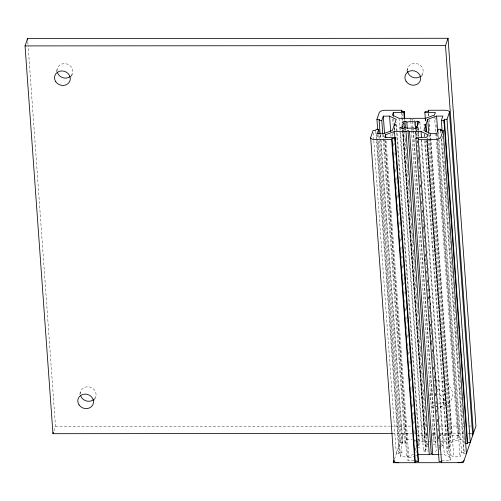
<?xml version="1.0" encoding="UTF-8"?>
<svg xmlns="http://www.w3.org/2000/svg" width="501" height="501" viewBox="0 0 501 501"><rect width="100%" height="100%" fill="white"/><g stroke="black" fill="none" stroke-linecap="round" stroke-linejoin="round"><path stroke-width="0.38" stroke-dasharray="2.5 1.88" d="M444.744 394.231C446.272 397.143 444.756 400.161 443.798 402.973M445.339 397.756L444.663 400.33A7.985 7.183 19.1 0 1 438.093 403.975M56.187 71.931L57.202 69M71.43 76.415L72.701 72.751M53.976 430.766L55.498 426.376L28.206 47.169M79.697 394.356L80.461 392.158M94.439 400.305L95.96 395.909M406.812 70.935L407.576 68.737M421.554 76.885L423.076 72.495M394.437 459.154L403.336 433.44M373.809 140.637L396.341 453.649L398.971 453.643L399.372 452.472L376.282 131.657M385.05 140.33L406.568 439.289L405.046 443.686L402.416 443.686L402.823 442.515L380.967 138.871M413.575 454.369L406.762 456.862L400.481 456.862L402.002 452.472L379.138 134.775M413.976 460.513L407.971 460.519L408.885 457.895L386.014 140.199M415.855 452.935L416.569 450.869M418.272 445.959L419.462 442.515L396.429 122.476M427.485 434.517L424.685 434.517L425.061 433.421L403.205 129.778M424.629 435.62L423.107 440.01L426.971 440.01M444.775 435.601L445.283 434.135L440.611 434.142M427.159 137.881L448.508 434.505L448.126 435.601L426.89 140.543M450.906 435.601L449.384 439.991L438.563 439.997M448.508 434.505L451.313 434.499L451.689 433.403L430.171 134.443M438.475 131.613L461.565 452.428L460.043 456.818L453.762 456.824L447.149 453.599L448.821 448.777L426.627 140.449M425.186 140.499L447.318 448.044L449.328 447.312L450.994 442.489L429.138 138.846M441.757 460.494L450.017 460.488L450.925 457.864L427.666 134.706M439.646 441.462L448.877 441.456L457.732 438.218L458.64 435.594L437.285 138.977M466.418 453.593L463.788 453.599L464.195 452.422L441.55 137.856M404.558 130.968L427.046 446.416A7.985 3.25 -4.1 0 0 425.906 449.71L423.495 450.743L400.456 130.705M439.565 449.698L439.014 445.113M402.704 130.811L425.349 445.383L428.186 444.349M411.471 130.799L433.835 441.469L435.331 442.195L437.342 441.462M408.885 457.895L415.01 455.653M415.692 455.403L417.734 454.657M423.495 450.743L425.612 451.777L428.173 450.837M441.199 446.072L443.116 445.37L421.147 140.167M450.994 442.489L459.849 439.252L464.734 439.245M55.498 426.376L389.985 426.126M390.767 426.126L411.083 426.113M417.339 426.107L426.714 426.1M431.405 426.094L436.095 426.094M440.003 426.088L463.444 426.075M468.917 426.069L471.259 426.069M392.389 433.446L415.329 433.428M415.799 433.428L426.695 433.421M432.15 433.415L436.039 433.415M439.934 433.409L464.414 433.39M467.965 433.39L471.854 433.384M432.044 434.148L436.715 434.148M416.594 435.626L427.102 435.613M432.319 435.613L436.208 435.607M438.544 435.607L458.64 435.594M406.568 439.289L412.148 439.289M432.382 440.003L437.793 439.997M417.671 439.214L422.299 441.475L426.915 441.475M427.685 441.469L429.99 441.469M402.823 442.515L400.193 442.515L378.449 140.437M399.372 452.472L402.002 452.472M461.565 452.428L464.195 452.422M439.696 454.639L444.312 454.639L450.925 457.864M414.728 460.513L416.982 460.513M441.531 444.594L443.116 445.37M447.318 448.044L448.821 448.777M414.834 440.254L416.156 440.899M416.819 441.224L419.462 442.515M425.349 445.383L427.259 446.316M417.79 447.337L419.293 448.063L396.028 124.906M445.189 395.64L444.137 393.06A7.985 7.183 19.1 0 0 437.047 389.434M443.21 120.772L443.372 123.114M442.471 136.097L442.752 139.998M442.978 143.117L443.372 148.584M443.598 151.703L443.986 157.17M444.268 161.071L444.663 166.539M444.719 167.315L445.283 175.125M445.508 178.243L445.896 183.71M446.122 186.829L446.516 192.296M446.573 193.079L447.136 200.882M447.193 201.665L447.756 209.468M447.975 212.593L448.37 218.054M448.652 221.956L449.046 227.423M449.103 228.199L449.666 236.009M449.723 236.785L450.28 244.594M450.505 247.713L450.9 253.18M451.125 256.305L451.52 261.766M451.576 262.549L452.134 270.352M452.19 271.135L452.754 278.938M452.979 282.063L453.43 288.307M453.655 291.425L454.044 296.893M454.1 297.675L454.664 305.478M454.72 306.261L455.284 314.064M455.509 317.189L455.897 322.65M456.123 325.775L456.517 331.236M456.574 332.019L457.137 339.822M457.363 342.947L457.814 349.191M458.033 352.316L458.428 357.777M458.653 360.902L459.048 366.363M459.104 367.145L459.667 374.948M459.724 375.731L460.281 383.534M460.507 386.659L460.901 392.12M460.958 392.903L461.521 400.706M461.747 403.831L462.191 410.075M462.248 410.858L462.811 418.661M463.037 421.786L463.431 427.247M463.657 430.372L464.045 435.832M464.101 436.615L464.609 443.642M441.043 130.83L441.156 132.389M440.529 130.442L440.811 134.343M441.087 138.245L463.788 453.599M437.824 133.266L438.162 137.95M438.218 138.733L459.849 439.252M435.77 117.898L435.883 119.457M436.277 124.924L436.503 128.049M436.953 134.293L437.229 138.195M436.784 133.661L460.043 456.818M434.524 115.844L457.732 438.218M430.503 133.667L453.762 456.824M428.656 113.364L428.825 115.706M429.106 119.614L430.115 133.661M428.217 113.683L428.386 116.025M429.006 124.611L429.175 126.953M429.733 134.756L451.313 434.499M428.806 134.162L429.081 138.063M425.806 119.15L425.919 120.71M425.618 118.299L425.844 121.424M427.19 140.155L449.328 447.312M426.984 140.455L450.017 460.488M425.318 118.687L425.543 121.812M424.735 134.255L424.904 136.598M424.172 134.343L424.341 136.685M424.616 140.587L447.149 453.599M421.673 140.067L444.312 454.639M419.857 122.213L420.42 130.022M418.247 128.206L418.861 136.792M419.587 146.674L419.706 148.503M420.201 155.26L420.32 157.089M420.821 163.846L420.94 165.674M421.441 172.438L421.56 174.26M422.067 181.287L422.237 183.623M422.731 190.386L422.85 192.215M423.351 198.972L423.464 200.538M423.965 207.558L424.09 209.387M424.585 216.15L424.704 217.973M425.205 224.736L425.374 227.078M425.831 233.585L425.944 235.144M426.495 242.684L426.614 244.513M427.115 251.27L427.234 253.099M427.729 259.862L427.854 261.685M428.349 268.448L428.468 270.271M428.969 277.034L429.088 278.857M429.589 285.62L429.708 287.442M431.499 312.161L431.618 313.983M432.112 320.746L432.231 322.569M432.732 329.332L432.902 331.675M433.352 337.918L433.471 339.741M433.966 346.504L434.091 348.327M434.592 355.353L434.705 356.912M435.263 364.459L435.382 366.281M436.496 381.63L436.615 383.453M437.116 390.216L437.235 392.039M437.73 398.802L437.843 400.362M438.35 407.388L438.469 409.211M438.976 416.237L439.145 418.579M439.64 425.343L439.765 427.165M440.26 433.929L440.379 435.751M440.88 442.515L440.999 444.337M418.003 127.567L418.172 129.909M418.229 130.692L418.623 136.153M417.69 128.613L417.803 130.172M417.859 130.955L418.254 136.416M416.638 128.87L417.201 136.673M417.483 140.574L417.709 143.699M418.16 149.943L418.329 152.285M418.717 157.752L418.942 160.871M419.337 166.338L419.562 169.457M420.013 175.701L420.239 178.826M420.683 185.069L420.853 187.412M421.247 192.879L421.473 195.997M421.867 201.465L422.092 204.583M422.487 210.051L422.706 213.169M423.157 219.413L423.326 221.755M423.721 227.222L423.946 230.341M424.341 235.808L424.616 239.71M425.011 245.177L425.236 248.296M425.687 254.539L425.856 256.881M426.251 262.349L426.476 265.467M426.865 270.935L427.09 274.053M427.541 280.303L427.71 282.639M428.161 288.889L428.33 291.231M428.718 296.692L429 300.594M429.395 306.061L429.62 309.18M430.015 314.647L430.24 317.766M430.685 324.009L430.854 326.351M431.248 331.819L431.474 334.937M431.868 340.404L431.981 341.964M432.545 349.773L432.764 352.892M433.102 357.576L433.384 361.478M433.778 366.945L434.004 370.064M434.398 375.531L434.618 378.65M435.068 384.9L435.237 387.242M435.688 393.485L435.857 395.828M436.252 401.288L436.477 404.413M436.866 409.874L437.148 413.776M437.542 419.243L437.768 422.362M438.218 428.612L438.388 430.954M438.776 436.415L439.001 439.54M439.396 445.001L439.621 448.126M416.318 129.759L416.819 136.786M417.101 140.687L417.552 146.931M417.778 150.056L418.172 155.517M418.229 156.299L418.73 163.326M418.955 166.445L419.35 171.912M419.575 175.031L420.026 181.274M420.251 184.399L420.583 189.084M420.865 192.985L421.203 197.67M421.485 201.571L421.88 207.038M422.105 210.157L422.55 216.401M422.775 219.526L423.17 224.987M423.226 225.769L423.733 232.796M423.959 235.915L424.353 241.382M424.629 245.283L425.023 250.75M425.249 253.869L425.587 258.554M425.869 262.455L426.263 267.922M426.483 271.041L426.877 276.508M427.102 279.627L427.553 285.877M427.779 288.996L428.117 293.68M428.342 296.805L428.731 302.266M429.013 306.167L429.407 311.635M429.633 314.753L430.027 320.22M430.309 324.122L430.584 328.023M430.866 331.925L431.092 335.05M431.486 340.517L431.599 342.077M431.655 342.853L431.881 345.978M432.106 349.103L432.551 355.347M432.607 356.123L433.115 363.15M433.396 367.051L433.734 371.736M434.016 375.637L434.411 381.104M434.63 384.229L435.081 390.473M435.306 393.592L435.645 398.276M435.87 401.401L436.265 406.862M436.484 409.987L436.878 415.448M437.16 419.35L437.555 424.817M437.836 428.718L438.118 432.62M438.4 436.528L438.732 441.206M415.911 132.264L416.193 136.166M415.166 128.607L415.279 130.166M415.335 130.949L415.73 136.41M414.189 119.871L414.358 122.213M414.415 122.989L414.584 125.331M415.091 132.358L415.373 136.259M413.256 127.674L413.425 130.016M413.482 130.799L436.258 450.906A7.985 3.25 -4.1 0 1 434.242 451.238M412.072 119.038L412.185 120.603M412.242 121.38L412.636 126.847M412.692 127.63L412.862 129.966M412.918 130.748L435.331 442.195M410.576 118.311L410.745 120.653M410.801 121.43L411.196 126.897M411.252 127.674L411.415 130.016M405.484 128.995L405.597 130.554M404.294 118.706L404.407 120.265M405.021 128.851L405.134 130.41M405.697 138.22L405.81 140.167M406.317 146.806L406.43 148.753M406.875 155.003L407.044 157.345M407.551 163.977L407.664 165.931M408.171 172.563L408.34 175.294M408.728 180.761L408.954 183.88M409.405 189.735L409.574 192.465M410.081 199.104L410.194 201.058M410.701 207.69L410.807 209.643M411.258 215.887L411.427 218.229M411.878 224.473L412.047 226.815M412.555 233.447L412.718 236.178M413.168 242.033L413.338 244.764M413.732 250.231L413.958 253.356M414.408 259.599L414.571 261.942M415.078 268.574L415.191 270.527M415.698 277.159L415.811 279.113M416.262 285.357L416.481 288.476M416.938 294.331L417.101 297.068M417.552 302.917L417.721 305.654M418.172 311.503L418.341 314.24M418.786 320.483L418.955 322.826M419.406 329.069L419.575 331.411M420.082 338.043L420.195 339.997M420.702 346.629L420.865 349.366M421.26 354.827L421.485 357.952M421.936 363.801L422.105 366.538M422.612 373.17L422.719 375.124M423.226 381.756L423.339 383.71M423.79 389.953L423.959 392.296M424.403 398.539L424.572 400.881M425.08 407.513L425.249 410.25M425.7 416.099L425.869 418.836M426.263 424.297L426.483 427.422M426.933 433.666L427.102 436.008M427.61 443.034L427.722 444.594M404.395 128.625L404.507 130.185M402.027 113.389L402.591 121.192M403.017 129.772L426.05 449.804M401.476 112.143L401.815 116.827M401.871 117.603L402.096 120.728M402.829 130.874L424.685 434.517M402.416 129.659L425.612 451.777M400.23 127.58L400.399 129.922M399.04 118.317L399.598 126.127M399.654 126.903L399.879 130.028M399.936 130.805L422.299 441.475M394.7 126.521L394.982 130.423M393.78 118.712L394.005 121.831M394.456 128.074L394.625 130.417M394.249 128.763L394.362 130.323M392.703 118.994L393.153 125.237M393.604 131.481L393.886 135.389M394.444 143.192L394.556 144.751M396.917 177.536L397.03 179.101M399.447 212.662L399.56 214.221M401.301 238.42L401.414 239.985M401.921 247.006L402.034 248.571M402.591 256.374L402.704 257.934M404.445 282.132L404.558 283.698M406.298 307.896L406.411 309.455M406.975 317.258L407.088 318.824M409.449 351.608L409.561 353.167M411.979 386.734L412.091 388.294M413.832 412.492L413.945 414.051M414.446 421.078L414.559 422.637M392.577 133.585L392.803 136.71M393.31 143.737L393.535 146.856M393.93 152.323L394.155 155.442M394.544 160.909L394.713 163.251M395.164 169.495L395.333 171.837M395.784 178.08L396.066 181.982M396.397 186.666L396.679 190.568M397.017 195.252L397.243 198.371M397.694 204.621L397.863 206.963M398.308 213.207L398.533 216.326M398.928 221.793L399.153 224.911M399.547 230.379L399.717 232.721M400.167 238.964L400.387 242.083M400.781 247.55L401.063 251.452M401.401 256.136L401.683 260.038M402.078 265.505L402.24 267.847M402.691 274.091L402.86 276.433M403.311 282.677L403.537 285.795M403.931 291.263L404.1 293.605M404.545 299.849L404.77 302.973M405.165 308.434L405.39 311.559M405.785 317.02L406.067 320.922M406.455 326.389L406.68 329.508M407.075 334.975L407.244 337.317M407.695 343.561L407.92 346.686M408.309 352.147L408.591 356.048M408.929 360.733L409.211 364.634M409.549 369.318L409.774 372.443M410.219 378.687L410.388 381.029M410.839 387.273L411.064 390.398M411.459 395.859L411.684 398.984M412.079 404.445L412.242 406.787M412.692 413.031L412.918 416.156M413.312 421.617L413.594 425.518M413.932 430.202L414.208 434.11M414.603 439.571L414.772 441.913M415.223 448.157L415.448 451.282M390.88 134.08L391.049 136.422M384.937 140.48L407.971 460.519M383.559 134.481L406.762 456.862M382.795 134.575L405.046 443.686M380.685 134.969L380.91 138.088M380.165 134.581L402.416 443.686M378.061 134.969L378.393 139.654M377.278 134.487L400.481 456.862M375.763 131.268L376.383 139.854M376.439 140.637L398.971 453.643M373.251 132.828L373.752 139.854M27.812 41.708L28.15 46.386M435.526 393.824A7.985 7.183 19.1 0 1 443.798 400.142A7.985 7.183 19.1 0 1 438.594 408.115M433.847 407.933A7.985 7.183 19.1 0 1 430.847 406.242M430.108 395.959A7.985 7.183 19.1 0 1 433.503 394.074M80.329 394.036A7.985 7.183 19.1 0 1 90.418 387.198A7.985 7.183 19.1 0 1 94.583 398.702M57.064 70.879A7.985 7.183 19.1 0 1 67.153 64.04A7.985 7.183 19.1 0 1 71.324 75.545M407.445 70.622A7.985 7.183 19.1 0 1 417.859 63.896A7.985 7.183 19.1 0 1 421.272 75.751M437.655 380.848A14.191 12.769 19.1 0 1 452.603 395.452A14.191 12.769 19.1 0 1 435.857 406.261M435.144 406.073A14.191 12.769 19.1 0 1 430.491 403.825M429.044 383.735A14.191 12.769 19.1 0 1 432.031 381.969M434.085 403.004A7.985 7.183 19.1 0 1 433.177 390.411M433.058 444.813A7.985 3.25 -4.1 0 1 438.237 445.201M402.579 435.632A5.323 2.167 -4.1 0 1 408.597 433.434M470.113 433.553A5.323 2.167 -4.1 0 1 471.654 434.029"/><path stroke-width="0.75" d="M392.389 433.446L52.962 433.697L25.05 45.91L27.586 38.583L448.038 38.276L475.95 426.063L463.275 462.673L393.197 462.724L393.955 460.532A5.323 2.167 -4.1 0 0 398.452 462.724M52.962 433.697L53.469 432.231M377.666 129.508L376.934 119.357L379.32 112.474A5.323 2.167 -4.1 0 1 385.332 110.276L401.802 110.264L401.915 111.823M380.109 133.798L379.157 120.528L379.564 119.357L376.934 119.357M441.932 461.59L439.127 461.596L415.868 138.439L416.243 137.337L426.758 137.33L427.666 134.706L421.053 131.475L409.517 131.487L408.014 130.755L406.01 131.487L394.475 131.5L385.62 134.738L384.712 137.362L395.226 137.355L394.844 138.451L392.039 138.451L391.657 139.554L375.193 139.566A5.323 2.167 -4.1 0 1 370.696 137.374L373.082 130.492L375.706 130.485L376.113 129.314L378.743 129.314L377.222 133.704L383.503 133.704L392.352 130.467L394.024 125.645L396.028 124.906L394.531 124.179L396.203 119.357L389.59 116.132L383.303 116.132L381.787 120.528L382.739 133.798M401.802 110.264L401.42 111.36L404.226 111.36L403.844 112.456L393.335 112.468L392.421 115.092L399.04 118.317L410.576 118.311L412.072 119.038L414.077 118.305L425.618 118.299L434.467 115.061L435.375 112.437L424.867 112.443L425.318 118.687M471.854 433.384L473.414 433.384L445.502 45.597L448.038 38.276M424.867 112.443L425.249 111.347L428.048 111.341L428.43 110.245L444.901 110.233A5.323 2.167 -4.1 0 1 449.391 112.424L447.011 119.307L470.27 442.464L467.64 442.464L467.239 443.635L465.924 443.642M441.55 462.692L418.291 139.535L418.667 138.433L415.868 138.439M442.076 130.629L441.35 120.484L442.871 116.088L436.59 116.094L427.735 119.332L426.063 124.154L424.059 124.887L425.556 125.619L423.89 130.442L430.503 133.667L436.784 133.661L438.306 129.271L440.936 129.264L441.043 130.83M440.936 129.264L440.529 130.442L443.153 130.435L466.418 453.593M467.239 443.635L443.974 120.478L444.381 119.307L447.011 119.307M443.153 130.435L440.774 137.318A5.323 2.167 -4.1 0 1 434.755 139.522L418.291 139.535M392.039 138.451L415.304 461.609L414.922 462.711L391.657 139.554M415.304 461.609L418.103 461.609L418.485 460.513L395.226 137.355M404.338 127.843L403.787 123.259A7.985 3.25 -4.1 0 0 402.647 126.553L402.961 128.989M416.206 128.2L416.3 126.54A7.985 3.25 -4.1 0 0 417.446 123.246L419.857 122.213L417.74 121.179L414.972 122.044A7.985 3.25 -4.1 0 0 407.094 122.05L404.921 121.192L402.09 122.225L404 123.158M402.791 126.647L400.23 127.58L402.353 128.619L405.115 127.755A7.985 3.25 -4.1 0 0 412.999 127.749L415.166 128.607L418.003 127.567L416.093 126.634M417.565 452.315L417.734 454.657L429.269 454.645L431.28 453.912L432.776 454.645L438.926 454.639M25.05 45.91L445.502 45.597M379.157 120.528L381.787 120.528M441.35 120.484L443.974 120.478M449.41 111.855L472.675 435.012M444.381 119.307L467.64 442.464M436.59 116.094L437.711 131.707M428.43 110.245L428.543 111.804M427.735 119.332L428.75 133.385M426.063 124.154L426.627 131.957M425.556 125.619L426.007 131.863M421.053 131.475L421.504 137.725M417.74 121.179L417.909 123.522M429.514 289.083L429.626 290.649M430.021 296.11L430.134 297.669M430.522 303.136L430.635 304.696M435.526 372.606L435.638 374.166M436.033 379.633L436.139 381.192M436.534 386.659L436.647 388.219M417.302 123.152L417.521 126.271M415.179 122.112L415.63 128.362M425.011 259.105L425.124 260.67M429.507 321.554L429.62 323.114M430.015 328.581L430.121 330.14M430.516 335.601L430.628 337.167M431.023 342.628L431.136 344.187M409.517 131.487L432.776 454.645M408.014 130.755L431.28 453.912M406.837 122.119L407.282 128.369M406.01 131.487L429.269 454.645M404.226 111.36L404.733 118.386M404.921 121.192L405.428 128.212M403.844 112.456L404.294 118.706M394.531 124.179L394.644 125.738M393.335 112.468L393.611 116.37M394.475 131.5L394.926 137.744M395.038 139.303L395.201 141.645M395.539 146.33L395.709 148.672M396.047 153.356L396.216 155.698M396.554 160.376L396.723 162.719M397.061 167.403L397.224 169.745M397.562 174.429L397.731 176.772M398.07 181.456L398.239 183.798M398.52 187.7L398.746 190.818M399.028 194.726L399.247 197.845M399.529 201.746L399.754 204.871M400.036 208.773L400.261 211.898M400.543 215.799L400.769 218.924M401.05 222.826L401.27 225.945M401.552 229.853L401.777 232.971M402.059 236.873L402.228 239.215M402.566 243.899L402.735 246.241M403.067 250.926L403.236 253.268M403.574 257.952L403.743 260.295M404.082 264.979L404.251 267.315M404.532 271.223L404.758 274.341M405.033 278.243L405.259 281.368M405.541 285.269L405.766 288.394M406.048 292.296L406.273 295.421M406.555 299.322L406.724 301.665M407.056 306.349L407.225 308.685M407.563 313.369L407.733 315.711M408.071 320.396L408.24 322.738M408.578 327.422L408.747 329.764M409.079 334.449L409.248 336.791M409.586 341.469L409.755 343.811M410.094 348.496L410.263 350.838M410.544 354.739L410.77 357.864M411.045 361.766L411.215 364.108M411.553 368.792L411.722 371.135M412.06 375.819L412.229 378.161M412.567 382.845L412.736 385.181M413.068 389.866L413.237 392.208M413.575 396.892L413.745 399.234M414.083 403.919L414.252 406.261M414.59 410.945L414.759 413.287M415.091 417.966L415.26 420.308M415.598 424.992L415.767 427.334M416.106 432.019L416.275 434.361M416.556 438.262L416.782 441.387M417.057 445.289L417.283 448.414M394.844 138.451L418.103 461.609M389.59 116.132L390.711 131.738M385.62 134.738L385.845 137.856M383.303 116.132L384.543 133.304M378.743 129.314L379.082 133.999M370.677 137.938L393.943 461.095M27.586 38.583L27.699 40.149M93.681 399.598A7.985 7.183 19.1 0 1 80.73 395.922M70.422 76.44A7.985 7.183 19.1 0 1 57.471 72.764M420.796 76.183A7.985 7.183 19.1 0 1 412.793 77.336A7.985 7.183 19.1 0 1 407.52 71.255M464.032 460.475A5.323 2.167 -4.1 0 1 458.014 462.68M472.33 434.486A5.323 2.167 -4.1 0 1 472.656 435.582M406.223 81.582A7.985 7.183 19.1 0 0 419.882 81.569A7.985 7.183 19.1 0 0 412.267 70.666A7.985 7.183 19.1 0 0 406.223 81.582M55.849 81.838A7.985 7.183 19.1 0 0 69.501 81.826A7.985 7.183 19.1 0 0 61.892 70.929A7.985 7.183 19.1 0 0 55.849 81.838M79.108 404.996A7.985 7.183 19.1 0 0 92.766 404.983A7.985 7.183 19.1 0 0 85.151 394.087A7.985 7.183 19.1 0 0 79.108 404.996"/></g></svg>
